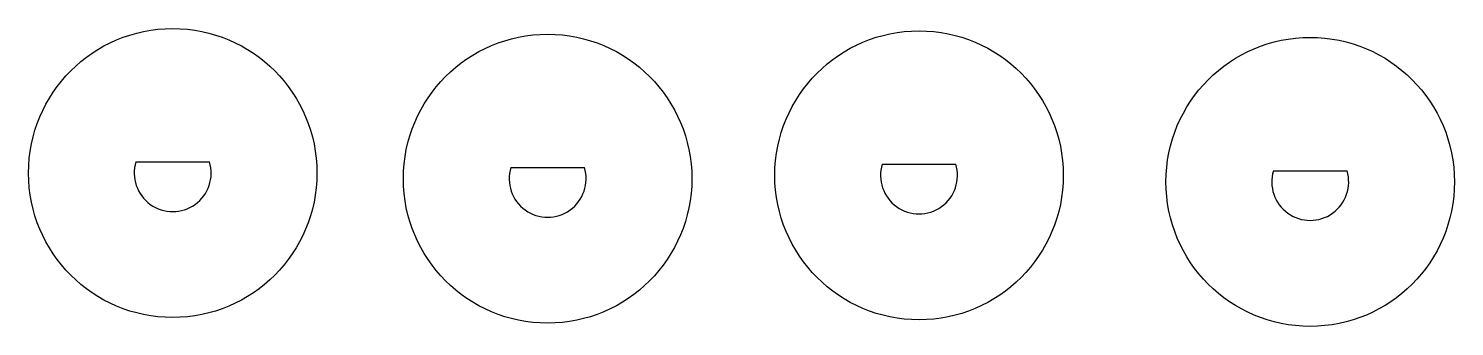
# Model space of a CAD drawing. Header units: millimetres. Extents: x 53 to 164, y 237 to 260.
import ezdxf

# ---------------------------------------------------------------- set-up
doc = ezdxf.new("R2010")
doc.units = ezdxf.units.MM

msp = doc.modelspace()

# ---------------------------------------------------------------- linework, layer by layer
at = {"color": 7, "linetype": 'Continuous', "lineweight": 25}
for p, q in [((61.05, 249.96), (66.79, 249.96)), ((90.28, 249.53), (96.03, 249.53)), ((119.26, 249.79), (125, 249.79)), ((149.77, 249.27), (155.51, 249.27))]:
    msp.add_line(p, q, dxfattribs=at)
for centre in [(63.92, 249.1), (93.16, 248.66), (122.13, 248.92), (152.64, 248.41)]:
    msp.add_circle(centre, 11.25, dxfattribs=at)
for centre in [(63.92, 249.1), (93.16, 248.66), (122.13, 248.92), (152.64, 248.41)]:
    msp.add_arc(centre, 3, 163.1712, 16.8288, dxfattribs=at)

doc.saveas('drawing.dxf')
